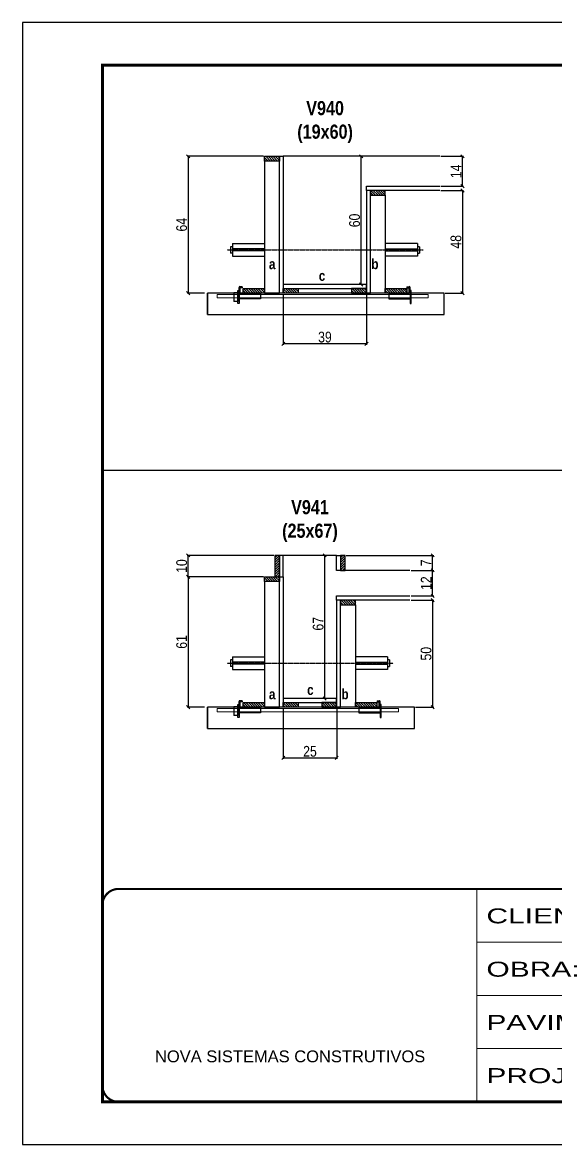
# Model space of a CAD drawing. Extents: x 3309 to 9563, y -2522 to 14608.
# Drawn here: x 4908 to 5407, y 7815 to 8865 of the extents above; entities that cross this region are included whole.
import ezdxf

# ---------------------------------------------------------------- set-up
doc = ezdxf.new("R2010")
doc.units = 0
for name, pattern in [('CONTINUO', [0]), ('DASHED', [0.75, 0.5, -0.25]), ('HIDDEN', [0.375, 0.25, -0.125])]:
    doc.linetypes.add(name, pattern=pattern)
for name, color, linetype in [('barrote', 251, 'Continuous'), ('COTA', 241, 'Continuous'), ('detalhes', 4, 'Continuous'), ('NOMENCLATURA', 7, 'Continuous'), ('Painéis', 200, 'Continuous'), ('presilha', 1, 'Continuous'), ('SARR_2.2x10', 60, 'Continuous'), ('SARR_2.2x7', 40, 'Continuous'), ('SARR_3.5x7', 81, 'Continuous'), ('TENSOR', 3, 'Continuous')]:
    doc.layers.add(name, color=color, linetype=linetype)
for name, color, linetype, lineweight in [('CONCRETO', 251, 'Continuous', 25), ('Folhas', 255, 'Continuous', 9), ('SARRAFO DE PRESSAO', 251, 'DASHED', 9), ('SCO-___-LAJ', 2, 'Continuous', 0)]:
    doc.layers.add(name, color=color, linetype=linetype, lineweight=lineweight)
doc.layers.add('Laje_Perimetro', color=7, linetype='Continuous', plot=False)
doc.styles.add('ARIAL', font='arial.ttf')
doc.styles.add('COTA TECNICA 2X', font='techl___.ttf', dxfattribs={"height": 10})
doc.styles.add('TECNICA', font='techb___.ttf', dxfattribs={"height": 10})
doc.styles.add('Tecnologia', font='')
doc.styles.get('Tecnologia').set_extended_font_data('Forgotten Futurist')
doc.dimstyles.new('SECAO', dxfattribs={"dimscale": 0.333333, "dimtxt": 5, "dimasz": 9, "dimexe": 3, "dimexo": 3, "dimgap": 3, "dimtad": 1, "dimdec": 1, "dimlfac": 0.5, "dimzin": 12, "dimdsep": 46, "dimtxsty": 'COTA TECNICA 2X', "dimblk1": 'OBLIQUE', "dimblk2": 'OBLIQUE', "dimsah": 1, "dimcen": 0.9, "dimclrd": 4, "dimclre": 4, "dimclrt": 240, "dimadec": 1, "dimazin": 3, "dimtfac": 1, "dimtdec": 1, "dimtmove": 0, "dimatfit": 3, "dimfxl": 1, "dimtolj": 1, "dimtzin": 12, "dimarcsym": 0})

# ---------------------------------------------------------------- blocks, each defined once
blk = doc.blocks.new('9999999999')
at = {"color": 30, "linetype": 'CONTINUO'}
for p, q in [((98564.6, 34230.2), (98564.6, 34429.4)), ((98564.6, 34379.6), (99584, 34379.6)), ((98564.6, 34329.8), (99488, 34329.8)), ((99584, 34329.8), (99488, 34329.8)), ((99488, 34329.8), (99488, 34230.2)), ((98564.6, 34280), (99488, 34280))]:
    blk.add_line(p, q, dxfattribs=at)
at = {"color": 30, "linetype": 'CONTINUO', "const_width": 2}
blk.add_lwpolyline([(99584, 34230.2), (99584, 34414.4, 0.414214), (99569, 34429.4), (98229, 34429.4, 0.414214), (98214, 34414.4), (98214, 34245.2, 0.414214), (98229, 34230.2), (99584, 34230.2)], format="xyb", dxfattribs=at)
at = {"layer": 'Folhas'}
blk.add_lwpolyline([(98139, 34190.2), (99624, 34190.2), (99624, 35240.2), (98139, 35240.2)], close=True, dxfattribs=at)
at = {"layer": 'Folhas', "color": 30, "const_width": 3}
blk.add_lwpolyline([(98214, 34230.2), (99584, 34230.2), (99584, 35200.2), (98214, 35200.2)], close=True, dxfattribs=at)
at = {"color": 7, "linetype": 'Continuous', "ltscale": 5, "style": 'ARIAL'}
for s, height, p in [('SKR', 15.48, (98837.7, 34393.1)), ('LEAF LOEFGREN', 15.483, (98837.7, 34343.3)), ('TÉRREO', 15.48, (98837.7, 34293.5)), ('NOVA SISTEMAS CONSTRUTIVOS', 11.059, (98263.2, 34267.2)), ('LATERAIS DE VIGAS', 15.483, (98837.7, 34243.7))]:
    blk.add_text(s, height=height, dxfattribs=at).set_placement(p)
at = {"layer": 'Folhas', "color": 7, "style": 'Tecnologia', "width": 1.5}
for s, p in [('CLIENTE:', (98573.7, 34397.2)), ('OBRA:', (98573.7, 34347.3)), ('PAVIMENTO:', (98573.7, 34297.5)), ('PROJETO:', (98573.7, 34247.7))]:
    blk.add_text(s, height=14, dxfattribs=at).set_placement(p)
blk = doc.blocks.new('_Oblique')
at = {"color": 0, "linetype": 'ByBlock', "lineweight": -2}
blk.add_line((-0.5, -0.5), (0.5, 0.5), dxfattribs=at)
blk = doc.blocks.new('*D1962')
at = {"layer": 'COTA', "color": 4, "lineweight": -2, "transparency": 16777216}
for p, q in [((5152.3, 8610.7), (5152.3, 8563.2)), ((5230.3, 8610.7), (5230.3, 8563.2)), ((5230.3, 8564.2), (5152.3, 8564.2))]:
    blk.add_line(p, q, dxfattribs=at)
at = {"layer": 'Defpoints', "color": 0, "transparency": 16777216}
for p in [(5152.3, 8611.7), (5230.3, 8611.7), (5152.3, 8564.2)]:
    blk.add_point(p, dxfattribs=at)
at = {"layer": 'COTA', "color": 4, "lineweight": -2, "transparency": 16777216, "xscale": 3, "yscale": 3, "zscale": 3, "rotation": 180}
blk.add_blockref('_Oblique', (5152.3, 8564.2), dxfattribs=at)
at = {"layer": 'COTA', "color": 4, "lineweight": -2, "transparency": 16777216, "xscale": 3, "yscale": 3, "zscale": 3}
blk.add_blockref('_Oblique', (5230.3, 8564.2), dxfattribs=at)
at = {"layer": 'COTA', "color": 240, "transparency": 16777216, "insert": (5191.3, 8570.5), "char_height": 10, "attachment_point": 5, "style": 'COTA TECNICA 2X'}
blk.add_mtext('\\A1;39', dxfattribs=at)
blk = doc.blocks.new('PRESILHA METÁLICA 1')
at = {"layer": 'presilha'}
for p, q in [((7.5, 10.6), (7.5, 19.9)), ((12, 21), (8.6, 21)), ((9, 11.6), (9, 18.9)), ((12, 19.5), (9.6, 19.5)), ((12, 21), (12, 19.5)), ((0, 13), (6, 13)), ((0, 13), (0, 0)), ((6, 0), (0, 0)), ((6, 15.5), (7.5, 15.5)), ((6, -2.5), (6, 15.5)), ((6, 13), (6, 0)), ((7.5, 15.5), (7.5, -2.5)), ((37.5, 4.1), (7.5, 4.1)), ((37.5, 11), (9.6, 11)), ((37.5, 11), (37.5, 4.1)), ((7.5, -2.5), (6, -2.5))]:
    blk.add_line(p, q, dxfattribs=at)
for centre, radius, start, end in [((8.6, 19.9), 1.14, 90, 180), ((9.6, 18.9), 0.57, 90, 180), ((9.6, 11.6), 0.57, 180, 270)]:
    blk.add_arc(centre, radius, start, end, dxfattribs=at)
blk = doc.blocks.new('PRESILHA METÁLICA 2')
at = {"layer": 'presilha'}
for p, q in [((-5.2, 23.5), (-5.2, 22)), ((-5.2, 23.5), (-1.9, 23.5)), ((-5.2, 22), (-2.8, 22)), ((-2.2, 14.1), (-2.2, 21.4)), ((0.8, 18), (-0.8, 18)), ((-0.8, 18), (-0.8, 0)), ((-0.8, 14.6), (-0.8, 22.4)), ((0.8, 0), (0.8, 18)), ((-30.8, 13.5), (-30.8, 6.6)), ((-30.8, 13.5), (-2.8, 13.5)), ((-30.8, 6.6), (-0.8, 6.6)), ((-0.8, 0), (0.8, 0))]:
    blk.add_line(p, q, dxfattribs=at)
for centre, radius, start, end in [((-2.8, 21.4), 0.57, 0, 90), ((-1.9, 22.4), 1.14, 0, 90), ((-2.8, 14.1), 0.57, 270, 0)]:
    blk.add_arc(centre, radius, start, end, dxfattribs=at)
blk = doc.blocks.new('*D1963')
at = {"layer": 'COTA', "color": 4, "lineweight": -2, "transparency": 16777216}
for p, q in [((5133.7, 8739.7), (5062.2, 8739.7)), ((5063.2, 8739.7), (5063.2, 8611.7)), ((5078.5, 8611.7), (5062.2, 8611.7))]:
    blk.add_line(p, q, dxfattribs=at)
at = {"layer": 'Defpoints', "color": 0, "transparency": 16777216}
for p in [(5134.7, 8739.7), (5063.2, 8611.7), (5079.5, 8611.7)]:
    blk.add_point(p, dxfattribs=at)
at = {"layer": 'COTA', "color": 4, "lineweight": -2, "transparency": 16777216, "xscale": 3, "yscale": 3, "zscale": 3}
for p, rotation in [((5063.2, 8739.7), 90), ((5063.2, 8611.7), 270)]:
    blk.add_blockref('_Oblique', p, dxfattribs=dict(at, rotation=rotation))
at = {"layer": 'COTA', "color": 240, "transparency": 16777216, "insert": (5057.1, 8675.7), "char_height": 10, "attachment_point": 5, "rotation": 90, "style": 'COTA TECNICA 2X'}
blk.add_mtext('\\A1;64', dxfattribs=at)
blk = doc.blocks.new('*D1964')
at = {"layer": 'COTA', "color": 4, "lineweight": -2, "transparency": 16777216}
for p, q in [((5300, 8707.7), (5321.2, 8707.7)), ((5320.2, 8707.7), (5320.2, 8611.7)), ((5304.1, 8611.7), (5321.2, 8611.7))]:
    blk.add_line(p, q, dxfattribs=at)
at = {"layer": 'Defpoints', "color": 0, "transparency": 16777216}
for p in [(5299, 8707.7), (5303.1, 8611.7), (5320.2, 8611.7)]:
    blk.add_point(p, dxfattribs=at)
at = {"layer": 'COTA', "color": 4, "lineweight": -2, "transparency": 16777216, "xscale": 3, "yscale": 3, "zscale": 3}
for p, rotation in [((5320.2, 8707.7), 90), ((5320.2, 8611.7), 270)]:
    blk.add_blockref('_Oblique', p, dxfattribs=dict(at, rotation=rotation))
at = {"layer": 'COTA', "color": 240, "transparency": 16777216, "insert": (5314.1, 8659.7), "char_height": 10, "attachment_point": 5, "rotation": 90, "style": 'COTA TECNICA 2X'}
blk.add_mtext('\\A1;48', dxfattribs=at)
blk = doc.blocks.new('*D1965')
at = {"layer": 'COTA', "color": 4, "lineweight": -2, "transparency": 16777216}
for p, q in [((5229.3, 8739.7), (5224.2, 8739.7)), ((5225.2, 8619.7), (5225.2, 8739.7)), ((5229.3, 8619.7), (5224.2, 8619.7))]:
    blk.add_line(p, q, dxfattribs=at)
at = {"layer": 'Defpoints', "color": 0, "transparency": 16777216}
for p in [(5225.2, 8739.7), (5230.3, 8739.7), (5230.3, 8619.7)]:
    blk.add_point(p, dxfattribs=at)
at = {"layer": 'COTA', "color": 4, "lineweight": -2, "transparency": 16777216, "xscale": 3, "yscale": 3, "zscale": 3}
for p, rotation in [((5225.2, 8739.7), 90), ((5225.2, 8619.7), 270)]:
    blk.add_blockref('_Oblique', p, dxfattribs=dict(at, rotation=rotation))
at = {"layer": 'COTA', "color": 240, "transparency": 16777216, "insert": (5219.1, 8679.7), "char_height": 10, "attachment_point": 5, "rotation": 90, "style": 'COTA TECNICA 2X'}
blk.add_mtext('\\A1;60', dxfattribs=at)
blk = doc.blocks.new('*D1966')
at = {"layer": 'COTA', "color": 4, "lineweight": -2, "transparency": 16777216}
for p, q in [((5300, 8739.7), (5321.2, 8739.7)), ((5320.2, 8711.7), (5320.2, 8739.7)), ((5300, 8711.7), (5321.2, 8711.7))]:
    blk.add_line(p, q, dxfattribs=at)
at = {"layer": 'Defpoints', "color": 0, "transparency": 16777216}
for p in [(5299, 8739.7), (5320.2, 8739.7), (5299, 8711.7)]:
    blk.add_point(p, dxfattribs=at)
at = {"layer": 'COTA', "color": 4, "lineweight": -2, "transparency": 16777216, "xscale": 3, "yscale": 3, "zscale": 3}
for p, rotation in [((5320.2, 8739.7), 90), ((5320.2, 8711.7), 270)]:
    blk.add_blockref('_Oblique', p, dxfattribs=dict(at, rotation=rotation))
at = {"layer": 'COTA', "color": 240, "transparency": 16777216, "insert": (5314.1, 8725.7), "char_height": 10, "attachment_point": 5, "rotation": 90, "style": 'COTA TECNICA 2X'}
blk.add_mtext('\\A1;14', dxfattribs=at)
blk = doc.blocks.new('*D1985')
at = {"layer": 'COTA', "color": 4, "lineweight": -2, "transparency": 16777216}
for p, q in [((5133.7, 8346.3), (5062.2, 8346.3)), ((5063.2, 8346.3), (5063.2, 8224.3)), ((5078.5, 8224.3), (5062.2, 8224.3))]:
    blk.add_line(p, q, dxfattribs=at)
at = {"layer": 'Defpoints', "color": 0, "transparency": 16777216}
for p in [(5134.7, 8346.3), (5063.2, 8224.3), (5079.5, 8224.3)]:
    blk.add_point(p, dxfattribs=at)
at = {"layer": 'COTA', "color": 4, "lineweight": -2, "transparency": 16777216, "xscale": 3, "yscale": 3, "zscale": 3}
for p, rotation in [((5063.2, 8346.3), 90), ((5063.2, 8224.3), 270)]:
    blk.add_blockref('_Oblique', p, dxfattribs=dict(at, rotation=rotation))
at = {"layer": 'COTA', "color": 240, "transparency": 16777216, "insert": (5057.1, 8285.3), "char_height": 10, "attachment_point": 5, "rotation": 90, "style": 'COTA TECNICA 2X'}
blk.add_mtext('\\A1;61', dxfattribs=at)
blk = doc.blocks.new('*D1986')
at = {"layer": 'COTA', "color": 4, "lineweight": -2, "transparency": 16777216}
for p, q in [((5272, 8324.3), (5293.2, 8324.3)), ((5292.2, 8324.3), (5292.2, 8224.3)), ((5276.1, 8224.3), (5293.2, 8224.3))]:
    blk.add_line(p, q, dxfattribs=at)
at = {"layer": 'Defpoints', "color": 0, "transparency": 16777216}
for p in [(5271, 8324.3), (5275.1, 8224.3), (5292.2, 8224.3)]:
    blk.add_point(p, dxfattribs=at)
at = {"layer": 'COTA', "color": 4, "lineweight": -2, "transparency": 16777216, "xscale": 3, "yscale": 3, "zscale": 3}
for p, rotation in [((5292.2, 8324.3), 90), ((5292.2, 8224.3), 270)]:
    blk.add_blockref('_Oblique', p, dxfattribs=dict(at, rotation=rotation))
at = {"layer": 'COTA', "color": 240, "transparency": 16777216, "insert": (5286.1, 8274.3), "char_height": 10, "attachment_point": 5, "rotation": 90, "style": 'COTA TECNICA 2X'}
blk.add_mtext('\\A1;50', dxfattribs=at)
blk = doc.blocks.new('*D1987')
at = {"layer": 'COTA', "color": 4, "lineweight": -2, "transparency": 16777216}
for p, q in [((5201.3, 8366.3), (5190.1, 8366.3)), ((5191.1, 8232.3), (5191.1, 8366.3)), ((5201.3, 8232.3), (5190.1, 8232.3))]:
    blk.add_line(p, q, dxfattribs=at)
at = {"layer": 'Defpoints', "color": 0, "transparency": 16777216}
for p in [(5191.1, 8366.3), (5202.3, 8366.3), (5202.3, 8232.3)]:
    blk.add_point(p, dxfattribs=at)
at = {"layer": 'COTA', "color": 4, "lineweight": -2, "transparency": 16777216, "xscale": 3, "yscale": 3, "zscale": 3}
for p, rotation in [((5191.1, 8366.3), 90), ((5191.1, 8232.3), 270)]:
    blk.add_blockref('_Oblique', p, dxfattribs=dict(at, rotation=rotation))
at = {"layer": 'COTA', "color": 240, "transparency": 16777216, "insert": (5185, 8302.3), "char_height": 10, "attachment_point": 5, "rotation": 90, "style": 'COTA TECNICA 2X'}
blk.add_mtext('\\A1;67', dxfattribs=at)
blk = doc.blocks.new('*D1988')
at = {"layer": 'COTA', "color": 4, "lineweight": -2, "transparency": 16777216}
for p, q in [((5272, 8352.3), (5293.2, 8352.3)), ((5292.2, 8328.3), (5292.2, 8352.3)), ((5272, 8328.3), (5293.2, 8328.3))]:
    blk.add_line(p, q, dxfattribs=at)
at = {"layer": 'Defpoints', "color": 0, "transparency": 16777216}
for p in [(5271, 8352.3), (5292.2, 8352.3), (5271, 8328.3)]:
    blk.add_point(p, dxfattribs=at)
at = {"layer": 'COTA', "color": 4, "lineweight": -2, "transparency": 16777216, "xscale": 3, "yscale": 3, "zscale": 3}
for p, rotation in [((5292.2, 8352.3), 90), ((5292.2, 8328.3), 270)]:
    blk.add_blockref('_Oblique', p, dxfattribs=dict(at, rotation=rotation))
at = {"layer": 'COTA', "color": 240, "transparency": 16777216, "insert": (5286.2, 8340.3), "char_height": 10, "attachment_point": 5, "rotation": 90, "style": 'COTA TECNICA 2X'}
blk.add_mtext('\\A1;12', dxfattribs=at)
blk = doc.blocks.new('*D1989')
at = {"layer": 'COTA', "color": 4, "lineweight": -2, "transparency": 16777216}
for p, q in [((5143.3, 8366.3), (5062.2, 8366.3)), ((5063.2, 8346.3), (5063.2, 8366.3)), ((5133.7, 8346.3), (5062.2, 8346.3))]:
    blk.add_line(p, q, dxfattribs=at)
at = {"layer": 'Defpoints', "color": 0, "transparency": 16777216}
for p in [(5063.2, 8366.3), (5144.3, 8366.3), (5134.7, 8346.3)]:
    blk.add_point(p, dxfattribs=at)
at = {"layer": 'COTA', "color": 4, "lineweight": -2, "transparency": 16777216, "xscale": 3, "yscale": 3, "zscale": 3}
for p, rotation in [((5063.2, 8366.3), 90), ((5063.2, 8346.3), 270)]:
    blk.add_blockref('_Oblique', p, dxfattribs=dict(at, rotation=rotation))
at = {"layer": 'COTA', "color": 240, "transparency": 16777216, "insert": (5057.1, 8356.3), "char_height": 10, "attachment_point": 5, "rotation": 90, "style": 'COTA TECNICA 2X'}
blk.add_mtext('\\A1;10', dxfattribs=at)
blk = doc.blocks.new('*D1990')
at = {"layer": 'COTA', "color": 4, "lineweight": -2, "transparency": 16777216}
for p, q in [((5152.3, 8223.3), (5152.3, 8175.8)), ((5202.3, 8223.3), (5202.3, 8175.8)), ((5152.3, 8176.8), (5202.3, 8176.8))]:
    blk.add_line(p, q, dxfattribs=at)
at = {"layer": 'Defpoints', "color": 0, "transparency": 16777216}
for p in [(5152.3, 8224.3), (5202.3, 8224.3), (5202.3, 8176.8)]:
    blk.add_point(p, dxfattribs=at)
at = {"layer": 'COTA', "color": 4, "lineweight": -2, "transparency": 16777216, "xscale": 3, "yscale": 3, "zscale": 3, "rotation": 180}
blk.add_blockref('_Oblique', (5152.3, 8176.8), dxfattribs=at)
at = {"layer": 'COTA', "color": 4, "lineweight": -2, "transparency": 16777216, "xscale": 3, "yscale": 3, "zscale": 3}
blk.add_blockref('_Oblique', (5202.3, 8176.8), dxfattribs=at)
at = {"layer": 'COTA', "color": 240, "transparency": 16777216, "insert": (5177.3, 8182.9), "char_height": 10, "attachment_point": 5, "style": 'COTA TECNICA 2X'}
blk.add_mtext('\\A1;25', dxfattribs=at)
blk = doc.blocks.new('*D1991')
at = {"layer": 'COTA', "color": 4, "lineweight": -2, "transparency": 16777216}
for p, q in [((5211.3, 8366.3), (5293.2, 8366.3)), ((5292.2, 8352.3), (5292.2, 8366.3)), ((5272, 8352.3), (5293.2, 8352.3))]:
    blk.add_line(p, q, dxfattribs=at)
at = {"layer": 'Defpoints', "color": 0, "transparency": 16777216}
for p in [(5210.3, 8366.3), (5292.2, 8366.3), (5271, 8352.3)]:
    blk.add_point(p, dxfattribs=at)
at = {"layer": 'COTA', "color": 4, "lineweight": -2, "transparency": 16777216, "xscale": 3, "yscale": 3, "zscale": 3}
for p, rotation in [((5292.2, 8366.3), 90), ((5292.2, 8352.3), 270)]:
    blk.add_blockref('_Oblique', p, dxfattribs=dict(at, rotation=rotation))
at = {"layer": 'COTA', "color": 240, "transparency": 16777216, "insert": (5286.1, 8359.3), "char_height": 10, "attachment_point": 5, "rotation": 90, "style": 'COTA TECNICA 2X'}
blk.add_mtext('\\A1;7', dxfattribs=at)

msp = doc.modelspace()

# ---------------------------------------------------------------- hatches: boundary and pattern name
at = {"layer": 'SARR_2.2x10'}
h = msp.add_hatch(dxfattribs=at)
h.set_pattern_fill('ANSI31', color=256, scale=0.5, angle=90)
h.set_pattern_definition([(135, (38308.2322, -114900.4638), (-1.122532015, -1.122532015), [])])
h.paths.add_polyline_path([(5114.69, 8616.11), (5114.69, 8611.71), (5134.69, 8611.71), (5134.69, 8616.11)])
h = msp.add_hatch(dxfattribs=at)
h.set_pattern_fill('ANSI31', color=256, scale=0.5, angle=90)
h.set_pattern_definition([(135, (38441.4322, -114900.4638), (-1.122532015, -1.122532015), [])])
h.paths.add_polyline_path([(5247.89, 8616.11), (5247.89, 8611.71), (5267.89, 8611.71), (5267.89, 8616.11)])
h = msp.add_hatch(dxfattribs=at)
h.set_pattern_fill('ANSI31', color=256, scale=0.5, angle=90)
h.set_pattern_definition([(135, (38308.2322, -115287.8836), (-1.122532015, -1.122532015), [])])
h.paths.add_polyline_path([(5114.69, 8228.69), (5114.69, 8224.29), (5134.69, 8224.29), (5134.69, 8228.69)])
h = msp.add_hatch(dxfattribs=at)
h.set_pattern_fill('ANSI31', color=256, scale=0.5, angle=90)
h.set_pattern_definition([(135, (38413.4322, -115287.8836), (-1.122532015, -1.122532015), [])])
h.paths.add_polyline_path([(5219.89, 8228.69), (5219.89, 8224.29), (5239.89, 8224.29), (5239.89, 8228.69)])
at = {"layer": 'SARR_2.2x7'}
h = msp.add_hatch(dxfattribs=at)
h.set_pattern_fill('ANSI31', color=256, scale=0.5, angle=90)
h.set_pattern_definition([(135, (38322.2322, -114776.8638), (-1.122532015, -1.122532015), [])])
h.paths.add_polyline_path([(5148.69, 8739.71), (5148.69, 8735.31), (5134.69, 8735.31), (5134.69, 8739.71)])
h = msp.add_hatch(dxfattribs=at)
h.set_pattern_fill('ANSI31', color=256, scale=0.5, angle=90)
h.set_pattern_definition([(135, (38342.2322, -114808.8638), (-1.122532015, -1.122532015), [])])
h.paths.add_polyline_path([(5233.89, 8707.71), (5233.89, 8703.31), (5247.89, 8703.31), (5247.89, 8707.71)])
h = msp.add_hatch(dxfattribs=at)
h.set_pattern_fill('ANSI31', color=256, scale=0.5, angle=90)
h.set_pattern_definition([(135, (38387.8322, -114900.4638), (-1.122532015, -1.122532015), [])])
h.paths.add_polyline_path([(5166.29, 8611.71), (5166.29, 8616.11), (5152.29, 8616.11), (5152.29, 8611.71)])
h = msp.add_hatch(dxfattribs=at)
h.set_pattern_fill('ANSI31', color=256, scale=0.5, angle=90)
h.set_pattern_definition([(135, (38427.8322, -114900.4638), (-1.122532015, -1.122532015), [])])
h.paths.add_polyline_path([(5216.29, 8616.11), (5216.29, 8611.71), (5230.29, 8611.71), (5230.29, 8616.11)])
h = msp.add_hatch(dxfattribs=at)
h.set_pattern_fill('ANSI31', color=256, scale=0.5, angle=180)
h.set_pattern_definition([(225, (128660.8632, 41460.6248), (1.122532015, -1.122532015), [])])
h.paths.add_polyline_path([(5144.29, 8346.29), (5148.69, 8346.29), (5148.69, 8366.29), (5144.29, 8366.29)])
h = msp.add_hatch(dxfattribs=at)
h.set_pattern_fill('ANSI31', color=256, scale=0.5, angle=180)
h.set_pattern_definition([(225, (128722.4632, 41460.6248), (1.122532015, -1.122532015), [])])
h.paths.add_polyline_path([(5205.89, 8352.29), (5210.29, 8352.29), (5210.29, 8366.29), (5205.89, 8366.29)])
h = msp.add_hatch(dxfattribs=at)
h.set_pattern_fill('ANSI31', color=256, scale=0.5, angle=90)
h.set_pattern_definition([(135, (38322.2322, -115170.2836), (-1.122532015, -1.122532015), [])])
h.paths.add_polyline_path([(5148.69, 8346.29), (5148.69, 8341.89), (5134.69, 8341.89), (5134.69, 8346.29)])
h = msp.add_hatch(dxfattribs=at)
h.set_pattern_fill('ANSI31', color=256, scale=0.5, angle=90)
h.set_pattern_definition([(135, (38314.2322, -115192.2836), (-1.122532015, -1.122532015), [])])
h.paths.add_polyline_path([(5205.89, 8324.29), (5205.89, 8319.89), (5219.89, 8319.89), (5219.89, 8324.29)])
h = msp.add_hatch(dxfattribs=at)
h.set_pattern_fill('ANSI31', color=256, scale=0.5, angle=90)
h.set_pattern_definition([(135, (38387.8322, -115287.8836), (-1.122532015, -1.122532015), [])])
h.paths.add_polyline_path([(5166.29, 8224.29), (5166.29, 8228.69), (5152.29, 8228.69), (5152.29, 8224.29)])
h = msp.add_hatch(dxfattribs=at)
h.set_pattern_fill('ANSI31', color=256, scale=0.5, angle=90)
h.set_pattern_definition([(135, (38399.8322, -115287.8836), (-1.122532015, -1.122532015), [])])
h.paths.add_polyline_path([(5188.29, 8228.69), (5188.29, 8224.29), (5202.29, 8224.29), (5202.29, 8228.69)])

# ---------------------------------------------------------------- linework, layer by layer
at = {"ltscale": 3}
for p, q in [((5102.69, 8655.16), (5102.69, 8649.16)), ((5104.69, 8655.16), (5102.69, 8655.16)), ((5104.69, 8658.16), (5104.69, 8646.16)), ((5104.69, 8658.16), (5134.69, 8658.16)), ((5134.69, 8653.16), (5104.69, 8653.16)), ((5277.89, 8658.16), (5247.89, 8658.16)), ((5247.89, 8653.16), (5277.89, 8653.16)), ((5277.89, 8658.16), (5277.89, 8646.16)), ((5279.89, 8655.16), (5277.89, 8655.16)), ((5279.89, 8655.16), (5279.89, 8649.16)), ((5104.69, 8649.16), (5102.69, 8649.16)), ((5134.69, 8651.16), (5104.69, 8651.16)), ((5104.69, 8646.16), (5134.69, 8646.16)), ((5247.89, 8651.16), (5277.89, 8651.16)), ((5277.89, 8646.16), (5247.89, 8646.16)), ((5277.89, 8649.16), (5279.89, 8649.16)), ((5102.69, 8268.46), (5102.69, 8262.46)), ((5104.69, 8268.46), (5102.69, 8268.46)), ((5104.69, 8271.46), (5104.69, 8259.46)), ((5104.69, 8271.46), (5134.69, 8271.46)), ((5134.69, 8266.46), (5104.69, 8266.46)), ((5134.69, 8264.46), (5104.69, 8264.46)), ((5249.89, 8271.46), (5219.89, 8271.46)), ((5219.89, 8266.46), (5249.89, 8266.46)), ((5219.89, 8264.46), (5249.89, 8264.46)), ((5249.89, 8271.46), (5249.89, 8259.46)), ((5251.89, 8268.46), (5249.89, 8268.46)), ((5251.89, 8268.46), (5251.89, 8262.46)), ((5104.69, 8262.46), (5102.69, 8262.46)), ((5104.69, 8259.46), (5134.69, 8259.46)), ((5249.89, 8259.46), (5219.89, 8259.46)), ((5249.89, 8262.46), (5251.89, 8262.46))]:
    msp.add_line(p, q, dxfattribs=at)
at = {"layer": 'barrote'}
for points in [[(5081.24, 8591.71), (5303.15, 8591.71), (5303.15, 8611.71), (5081.24, 8611.71)], [(5081.24, 8204.29), (5275.15, 8204.29), (5275.15, 8224.29), (5081.24, 8224.29)]]:
    msp.add_lwpolyline(points, close=True, dxfattribs=at)
at = {"layer": 'CONCRETO', "linetype": 'Continuous'}
for p, q in [((5298.99, 8739.71), (5152.29, 8739.71)), ((5202.29, 8366.29), (5148.69, 8366.29)), ((5270.99, 8352.29), (5202.29, 8352.29))]:
    msp.add_line(p, q, dxfattribs=at)
at = {"layer": 'COTA'}
msp.add_line((4982.87, 8445.97), (6352.87, 8445.97), dxfattribs=at)
at = {"layer": 'detalhes', "color": 250}
for p, q in [((5081.24, 8591.71), (5081.24, 8611.71)), ((5081.24, 8204.29), (5081.24, 8224.29))]:
    msp.add_line(p, q, dxfattribs=at)
at = {"layer": 'Laje_Perimetro'}
msp.add_lwpolyline([(6392.87, 8864.98), (4907.87, 8864.98), (4907.87, 7814.98), (6392.87, 7814.98)], close=True, dxfattribs=at)
at = {"layer": 'Painéis', "linetype": 'Continuous'}
for points in [[(5148.69, 8611.71), (5148.69, 8739.71), (5152.29, 8739.71), (5152.29, 8611.71)], [(5233.89, 8611.71), (5233.89, 8707.71), (5230.29, 8707.71), (5230.29, 8611.71)], [(5230.29, 8619.71), (5152.29, 8619.71), (5152.29, 8616.11), (5230.29, 8616.11)], [(5148.69, 8346.29), (5152.29, 8346.29), (5152.29, 8366.29), (5148.69, 8366.29)], [(5148.69, 8224.29), (5148.69, 8346.29), (5152.29, 8346.29), (5152.29, 8224.29)], [(5205.89, 8224.29), (5205.89, 8324.29), (5202.29, 8324.29), (5202.29, 8224.29)], [(5202.29, 8232.29), (5152.29, 8232.29), (5152.29, 8228.69), (5202.29, 8228.69)]]:
    msp.add_lwpolyline(points, close=True, dxfattribs=at)
at = {"layer": 'Painéis', "linetype": 'Continuous', "elevation": 0}
for points in [[(5298.99, 8707.71), (5230.29, 8707.71), (5230.29, 8711.71), (5298.99, 8711.71)], [(5270.99, 8324.29), (5202.29, 8324.29), (5202.29, 8328.29), (5270.99, 8328.29)]]:
    msp.add_lwpolyline(points, dxfattribs=at)
msp.add_lwpolyline([(5202.29, 8366.29), (5205.89, 8366.29), (5205.89, 8352.29), (5202.29, 8352.29)], close=True, dxfattribs=at)
at = {"layer": 'SARR_2.2x10'}
for points in [[(5114.69, 8616.11), (5134.69, 8616.11), (5134.69, 8611.71), (5114.69, 8611.71)], [(5247.89, 8616.11), (5267.89, 8616.11), (5267.89, 8611.71), (5247.89, 8611.71)], [(5114.69, 8228.69), (5134.69, 8228.69), (5134.69, 8224.29), (5114.69, 8224.29)], [(5219.89, 8228.69), (5239.89, 8228.69), (5239.89, 8224.29), (5219.89, 8224.29)]]:
    msp.add_lwpolyline(points, close=True, dxfattribs=at)
at = {"layer": 'SARR_2.2x7', "elevation": 0}
for points in [[(5134.69, 8739.71), (5148.69, 8739.71), (5148.69, 8735.31), (5134.69, 8735.31)], [(5247.89, 8707.71), (5233.89, 8707.71), (5233.89, 8703.31), (5247.89, 8703.31)], [(5205.89, 8366.29), (5205.89, 8352.29), (5210.29, 8352.29), (5210.29, 8366.29)], [(5134.69, 8346.29), (5148.69, 8346.29), (5148.69, 8341.89), (5134.69, 8341.89)], [(5219.89, 8324.29), (5205.89, 8324.29), (5205.89, 8319.89), (5219.89, 8319.89)]]:
    msp.add_lwpolyline(points, close=True, dxfattribs=at)
at = {"layer": 'SARR_2.2x7'}
for points in [[(5152.29, 8616.11), (5166.29, 8616.11), (5166.29, 8611.71), (5152.29, 8611.71)], [(5230.29, 8616.11), (5216.29, 8616.11), (5216.29, 8611.71), (5230.29, 8611.71)], [(5144.29, 8366.29), (5144.29, 8346.29), (5148.69, 8346.29), (5148.69, 8366.29)], [(5152.29, 8228.69), (5166.29, 8228.69), (5166.29, 8224.29), (5152.29, 8224.29)], [(5202.29, 8228.69), (5188.29, 8228.69), (5188.29, 8224.29), (5202.29, 8224.29)]]:
    msp.add_lwpolyline(points, close=True, dxfattribs=at)
at = {"layer": 'SARR_3.5x7'}
for points in [[(5148.69, 8735.31), (5134.69, 8735.31), (5134.69, 8611.71), (5148.69, 8611.71)], [(5233.89, 8703.31), (5247.89, 8703.31), (5247.89, 8611.71), (5233.89, 8611.71)], [(5148.69, 8341.89), (5134.69, 8341.89), (5134.69, 8224.29), (5148.69, 8224.29)], [(5205.89, 8319.89), (5219.89, 8319.89), (5219.89, 8224.29), (5205.89, 8224.29)]]:
    msp.add_lwpolyline(points, close=True, dxfattribs=at)
at = {"layer": 'SCO-___-LAJ', "color": 1}
for points in [[(5090.24, 8610.37), (5288.08, 8610.37), (5288.08, 8607.17), (5090.24, 8607.17)], [(5090.24, 8222.95), (5260.08, 8222.95), (5260.08, 8219.75), (5090.24, 8219.75)]]:
    msp.add_lwpolyline(points, close=True, dxfattribs=at)
at = {"layer": 'TENSOR', "linetype": 'HIDDEN', "ltscale": 0.5}
for p, q in [((5099.69, 8652.16), (5283.2, 8652.16)), ((5099.69, 8265.46), (5255.2, 8265.46))]:
    msp.add_line(p, q, dxfattribs=at)

# ---------------------------------------------------------------- block references
at = {"layer": 'presilha', "xscale": 0.6666666666666666, "yscale": 0.6666666666666666, "zscale": 0.6666666666666666}
for name, p in [('PRESILHA METÁLICA 1', (5105.83, 8603.74)), ('PRESILHA METÁLICA 2', (5271.57, 8602.07)), ('PRESILHA METÁLICA 1', (5105.83, 8216.32)), ('PRESILHA METÁLICA 2', (5243.57, 8214.65))]:
    msp.add_blockref(name, p, dxfattribs=at)
at = {"layer": 'SARRAFO DE PRESSAO', "color": 6, "linetype": 'ByBlock'}
msp.add_blockref('9999999999', (-93231.11, -26375.22), dxfattribs=at)

# ---------------------------------------------------------------- texts
at = {"layer": 'detalhes', "style": 'TECNICA'}
for s, p in [('a', (5138.82, 8634.14)), ('b', (5234.79, 8634.13)), ('c', (5185.52, 8623.18)), ('c', (5174.58, 8235.76)), ('a', (5138.82, 8231.65)), ('b', (5206.79, 8231.64))]:
    msp.add_text(s, height=9.6, dxfattribs=at).set_placement(p)
at = {"layer": 'NOMENCLATURA', "char_height": 13.2, "attachment_point": 2, "style": 'TECNICA'}
for s, insert in [('V940\\P(19x60)', (5191.45, 8791.4)), ('V941\\P(25x67)', (5177.29, 8417.98))]:
    msp.add_mtext_dynamic_manual_height_columns(s, width=300.2766, gutter_width=1, heights=[0], dxfattribs=dict(at, insert=insert))

# ---------------------------------------------------------------- dimensions: what is measured, and where the dimension line sits
at = {"layer": 'COTA'}
for base, p1, p2, picture, middle in [((5063.25, 8611.71, 0), (5134.69, 8739.71), (5079.48, 8611.71, 0), '*D1963', (5057.14, 8675.71, 0)), ((5225.22, 8739.71), (5230.29, 8619.71), (5230.29, 8739.71), '*D1965', (5219.12, 8679.71)), ((5320.21, 8739.71), (5298.99, 8711.71), (5298.99, 8739.71), '*D1966', (5314.14, 8725.71)), ((5320.21, 8611.71, 0), (5298.99, 8707.71), (5303.11, 8611.71, 0), '*D1964', (5314.12, 8659.71, 0)), ((5063.25, 8366.29), (5134.69, 8346.29), (5144.29, 8366.29), '*D1989', (5057.14, 8356.29)), ((5292.21, 8366.29), (5270.99, 8352.29), (5210.29, 8366.29), '*D1991', (5286.14, 8359.29)), ((5063.25, 8224.29, 0), (5134.69, 8346.29), (5079.48, 8224.29, 0), '*D1985', (5057.14, 8285.29, 0)), ((5292.21, 8352.29), (5270.99, 8328.29), (5270.99, 8352.29), '*D1988', (5286.15, 8340.29)), ((5292.21, 8224.29, 0), (5270.99, 8324.29), (5275.11, 8224.29, 0), '*D1986', (5286.1, 8274.29, 0))]:
    dim = msp.add_linear_dim(base=base, p1=p1, p2=p2, angle=90, dimstyle='SECAO', dxfattribs=at)
    dim.commit()
    dim.dimension.update_dxf_attribs({"geometry": picture, "text_midpoint": middle})
for base, p1, p2, angle, picture, middle in [((5152.29, 8564.23), (5230.29, 8611.71), (5152.29, 8611.71), 180, '*D1962', (5191.29, 8564.23)), ((5191.12, 8366.29), (5202.29, 8232.29), (5202.29, 8366.29), 90, '*D1987', (5191.12, 8302.29))]:
    dim = msp.add_linear_dim(base=base, p1=p1, p2=p2, angle=angle, dimstyle='SECAO', dxfattribs=at)
    dim.commit()
    dim.dimension.update_dxf_attribs({"geometry": picture, "text_midpoint": middle, "dimtype": 160})
dim = msp.add_linear_dim(base=(5202.29, 8176.81), p1=(5152.29, 8224.29), p2=(5202.29, 8224.29), dimstyle='SECAO', dxfattribs=at)
dim.commit()
dim.dimension.update_dxf_attribs({"geometry": '*D1990', "text_midpoint": (5177.29, 8182.92)})

doc.saveas('drawing.dxf')
